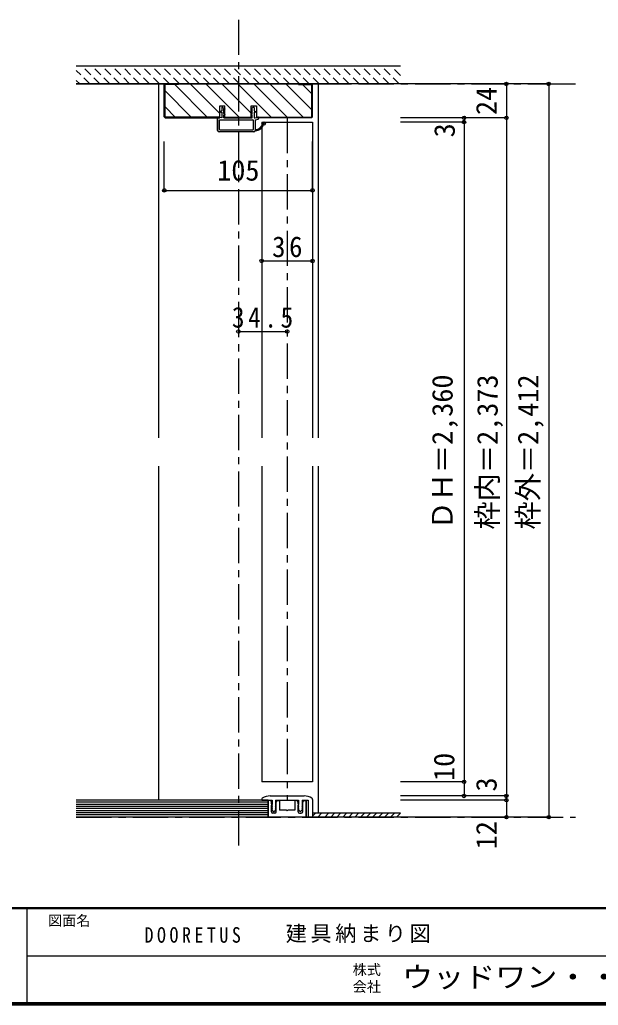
# Model space of a CAD drawing. Units: millimetres at full size, sheet at 1:5. Extents: x -973 to 977, y -718 to 696.
# Drawn here: x -3 to 406, y -701 to -2 of the extents above; entities that cross this region are included whole.
import ezdxf
from ezdxf.enums import TextEntityAlignment as Align

# ---------------------------------------------------------------- set-up
doc = ezdxf.new("R2010")
doc.units = ezdxf.units.MM
doc.header["$LTSCALE"] = 5
doc.header["$PDMODE"] = 32
doc.header["$PDSIZE"] = 2.5
doc.linetypes.add('CHAIN1', pattern=[8, 5, -1, 1, -1])
doc.linetypes.add('DASHED1', pattern=[1.8, 1.2, -0.6])
for name, color, linetype in [('0-0_補助線', 7, 'Continuous'), ('0-1_通り芯', 4, 'CHAIN1'), ('0-3_仕上げ', 7, 'Continuous'), ('0-4_枠', 3, 'Continuous'), ('0-6_扉', 6, 'Continuous'), ('0-7_金物', 7, 'Continuous'), ('0-B_寸法', 4, 'Continuous'), ('0-C_ハッチ', 4, 'DASHED1'), ('F-0_補助線', 7, 'Continuous'), ('F-1_枠', 6, 'Continuous'), ('F-A_文字', 7, 'Continuous')]:
    doc.layers.add(name, color=color, linetype=linetype)
doc.styles.add('ＭＳ ゴシック', font='')
doc.styles.get('ＭＳ ゴシック').set_extended_font_data('MS Gothic')

# ---------------------------------------------------------------- blocks, each defined once
blk = doc.blocks.new('2')
at = {"layer": '0-0_補助線'}
for p, q in [((-9.846, -9.622), (-9.846, 15.078)), ((-8.846, 16.078), (0.354, 16.078)), ((-8.846, 15.878), (0.637, 15.878)), ((-8.446, 14.378), (-8.446, -8.922)), ((-8.146, 14.678), (-1.546, 14.678)), ((-1.246, 14.378), (-1.246, -8.922)), ((0.154, 11.653), (2.154, 11.653)), ((0.154, 11.653), (0.154, -8.497)), ((2.154, 10.953), (2.154, 11.653)), ((3.154, 11.653), (2.512, 10.83)), ((3.154, 11.653), (6.154, 11.653)), ((4.154, 13.753), (4.154, 13.053)), ((5.154, 13.053), (4.512, 13.876)), ((7.154, 13.053), (5.154, 13.053)), ((6.154, 10.953), (6.154, 11.653)), ((7.558, 12.258), (6.516, 10.835)), ((-1.48, -10.622), (-8.846, -10.622)), ((-1.546, -9.222), (-8.146, -9.222)), ((-1.189, -10.85), (-0.732, -12.694)), ((0.354, -12.922), (-0.441, -12.922)), ((0.154, -8.497), (2.154, -8.497)), ((4.154, -9.897), (0.154, -9.897)), ((0.154, -9.897), (0.154, -10.622)), ((0.154, -10.622), (0.645, -12.548)), ((2.154, -7.797), (2.154, -8.497)), ((3.154, -8.497), (2.512, -7.674)), ((3.154, -8.497), (6.154, -8.497)), ((4.154, -10.597), (4.154, -9.897)), ((5.154, -9.897), (4.512, -10.72)), ((7.154, -9.897), (5.154, -9.897)), ((6.154, -7.797), (6.154, -8.497)), ((7.558, -9.101), (6.516, -7.679))]:
    blk.add_line(p, q, dxfattribs=at)
for points in [[(-9.646, 15.078), (-9.646, -9.622), (-9.846, -9.622)], [(4.154, 13.053), (0.154, 13.053), (0.649, 15.723)]]:
    blk.add_lwpolyline(points, dxfattribs=at)
for centre, radius, start, end in [((-8.846, 15.078), 1, 90, 180), ((-8.846, 15.078), 0.8, 90, 180), ((-8.146, 14.378), 0.3, 90, 180), ((-1.546, 14.378), 0.3, 0, 90), ((0.354, 15.778), 0.3, 349.49875, 90), ((2.354, 10.953), 0.2, 180, 322.03043), ((4.354, 13.753), 0.2, 37.96957, 180), ((6.354, 10.953), 0.2, 180, 323.78053), ((7.154, 12.553), 0.5, 323.78053, 90), ((-8.846, -9.622), 1, 180, 270), ((-2.846, -10.72), 6, 179.06153, 259.29815), ((-8.146, -8.922), 0.3, 180, 270), ((-2.846, -10.72), 5.3, 178.93757, 259.29815), ((-1.546, -8.922), 0.3, 270, 0), ((-1.48, -10.922), 0.3, 13.9282, 90), ((-0.441, -12.622), 0.3, 193.9282, 270), ((0.354, -12.622), 0.3, 270, 14.29438), ((2.354, -7.797), 0.2, 37.96957, 180), ((4.354, -10.597), 0.2, 180, 322.03043), ((6.354, -7.797), 0.2, 36.21947, 180), ((7.154, -9.397), 0.5, 270, 36.21947), ((-3.896, -16.272), 0.35, 259.29815, 79.29815)]:
    blk.add_arc(centre, radius, start, end, dxfattribs=at)
blk.add_point((-3.896, -16.622), dxfattribs=at)

msp = doc.modelspace()

# ---------------------------------------------------------------- linework, layer by layer
at = {"layer": '0-1_通り芯'}
for p, q in [((151.51, -2.5), (151.51, -590.892)), ((371.367, -48), (390.367, -48)), ((186.01, -72), (186.01, -555.5)), ((36.653, -567.5), (390.367, -567.5))]:
    msp.add_line(p, q, dxfattribs=at)
at = {"layer": '0-3_仕上げ', "color": 2}
for p, q in [((172.51, -555.5), (36.653, -555.5)), ((172.51, -567.5), (172.51, -555.5)), ((266.367, -567.5), (36.653, -567.5))]:
    msp.add_line(p, q, dxfattribs=at)
at = {"layer": '0-3_仕上げ'}
for p, q in [((172.51, -557), (36.653, -557)), ((172.51, -558.5), (36.653, -558.5)), ((172.51, -560), (36.653, -560)), ((172.51, -561.5), (36.653, -561.5)), ((172.51, -563), (36.653, -563)), ((172.51, -564.5), (36.653, -564.5)), ((204.01, -564.5), (266.367, -564.5)), ((172.51, -566), (36.653, -566))]:
    msp.add_line(p, q, dxfattribs=at)
at = {"layer": '0-4_枠', "color": 4}
for p, q in [((95.01, -48), (95.01, -298.75)), ((208.01, -48), (208.01, -298.75)), ((95.01, -318.75), (95.01, -555.5)), ((208.01, -318.75), (208.01, -564.5))]:
    msp.add_line(p, q, dxfattribs=at)
at = {"layer": '0-4_枠'}
for p, q in [((99.51, -71.086), (99.51, -48.5)), ((109.01, -48.5), (99.51, -48.5)), ((109.01, -48), (109.01, -48.5)), ((194.01, -48.5), (194.01, -48)), ((194.01, -48.5), (203.51, -48.5)), ((203.51, -71.086), (203.51, -48.5)), ((138.26, -63.5), (141.96, -63.5)), ((138.26, -72), (138.26, -63.5)), ((141.96, -72), (141.96, -63.5)), ((160.56, -72), (160.56, -63.5)), ((99.925, -71.5), (99.51, -71.086)), ((99.717, -72), (138.26, -72)), ((138.26, -71.5), (99.925, -71.5)), ((141.96, -71.5), (160.56, -71.5)), ((141.96, -72), (160.56, -72)), ((164.26, -71.5), (203.096, -71.5)), ((203.303, -72), (164.26, -72)), ((203.096, -71.5), (203.51, -71.086))]:
    msp.add_line(p, q, dxfattribs=at)
for points in [[(99.717, -72), (99.01, -71.293), (99.01, -48)], [(203.303, -72), (204.01, -71.293), (204.01, -48)], [(160.56, -63.5), (164.26, -63.5), (164.26, -72)]]:
    msp.add_lwpolyline(points, dxfattribs=at)
at = {"layer": '0-6_扉'}
for p, q in [((168.01, -75), (204.01, -75)), ((168.01, -75), (168.01, -298.75)), ((204.01, -75), (204.01, -298.75)), ((168.01, -318.75), (168.01, -542.5)), ((204.01, -318.75), (204.01, -542.5)), ((204.01, -542.5), (168.01, -542.5))]:
    msp.add_line(p, q, dxfattribs=at)
at = {"layer": '0-7_金物'}
for p, q in [((168.01, -555.017), (168.01, -555.5)), ((168.01, -555.5), (175.36, -555.5)), ((172.51, -567.5), (172.51, -555.8)), ((173.96, -555.8), (172.51, -555.8)), ((172.61, -555.8), (172.61, -567.5)), ((174.01, -552.5), (198.01, -552.5)), ((174.96, -558.05), (174.96, -556.8)), ((174.96, -558.05), (175.167, -558.396)), ((175.153, -558.846), (175.36, -558.5)), ((175.36, -555.5), (175.36, -558.5)), ((177.86, -555.5), (177.86, -558.5)), ((177.86, -555.5), (194.16, -555.5)), ((178.067, -558.846), (177.86, -558.5)), ((178.26, -558.05), (178.053, -558.396)), ((178.26, -558.05), (178.26, -556.8)), ((179.26, -555.8), (180.61, -555.8)), ((180.61, -555.8), (180.61, -562.5)), ((192.76, -555.8), (191.41, -555.8)), ((191.41, -555.8), (191.41, -562.5)), ((193.76, -558.05), (193.76, -556.8)), ((193.76, -558.05), (193.968, -558.396)), ((193.953, -558.846), (194.16, -558.5)), ((194.16, -555.5), (194.16, -558.5)), ((196.66, -555.5), (196.66, -558.5)), ((196.66, -555.5), (201.01, -555.5)), ((196.867, -558.846), (196.66, -558.5)), ((197.06, -558.05), (196.853, -558.396)), ((197.06, -558.05), (197.06, -556.8)), ((198.06, -555.8), (199.51, -555.8)), ((199.41, -555.8), (199.41, -567.5)), ((199.51, -567.5), (199.51, -555.8)), ((201.01, -555.5), (201.01, -567.2)), ((204.01, -555.017), (204.01, -567.2)), ((174.96, -559.05), (175.167, -558.704)), ((174.96, -563.8), (174.96, -559.05)), ((175.153, -559.154), (175.36, -559.5)), ((175.153, -560.346), (175.36, -560)), ((175.153, -560.654), (175.36, -561)), ((175.153, -561.846), (175.36, -561.5)), ((176.244, -563.34), (175.19, -562.204)), ((175.36, -559.5), (175.36, -560)), ((175.36, -561), (175.36, -561.5)), ((177.26, -564.8), (175.96, -564.8)), ((178.03, -562.204), (176.977, -563.34)), ((178.067, -559.154), (177.86, -559.5)), ((177.86, -559.5), (177.86, -560)), ((178.067, -560.346), (177.86, -560)), ((178.067, -560.654), (177.86, -561)), ((177.86, -561), (177.86, -561.5)), ((178.067, -561.846), (177.86, -561.5)), ((178.26, -559.05), (178.053, -558.704)), ((178.26, -563.8), (178.26, -559.05)), ((185.51, -562.5), (180.61, -562.5)), ((186.01, -563), (185.51, -562.5)), ((186.01, -563), (186.51, -562.5)), ((191.41, -562.5), (186.51, -562.5)), ((193.76, -559.05), (193.968, -558.704)), ((193.76, -563.8), (193.76, -559.05)), ((193.953, -559.154), (194.16, -559.5)), ((193.953, -560.346), (194.16, -560)), ((193.953, -560.654), (194.16, -561)), ((193.953, -561.846), (194.16, -561.5)), ((195.044, -563.34), (193.99, -562.204)), ((194.16, -559.5), (194.16, -560)), ((194.16, -561), (194.16, -561.5)), ((194.76, -564.8), (196.06, -564.8)), ((196.83, -562.204), (195.777, -563.34)), ((196.867, -559.154), (196.66, -559.5)), ((196.66, -559.5), (196.66, -560)), ((196.867, -560.346), (196.66, -560)), ((196.867, -560.654), (196.66, -561)), ((196.66, -561), (196.66, -561.5)), ((196.867, -561.846), (196.66, -561.5)), ((197.06, -559.05), (196.853, -558.704)), ((197.06, -563.8), (197.06, -559.05)), ((199.51, -567.5), (172.51, -567.5)), ((201.01, -567.2), (204.01, -567.2))]:
    msp.add_line(p, q, dxfattribs=at)
for centre, radius, start, end in [((169.01, -555.017), 1, 123.74899, 180), ((174.01, -562.5), 10, 90, 123.74899), ((173.96, -556.8), 1, 0, 90), ((174.91, -558.55), 0.3, 329.05368, 30.94635), ((178.31, -558.55), 0.3, 149.05365, 210.94632), ((179.26, -556.8), 1, 90, 180), ((192.76, -556.8), 1, 0, 90), ((193.71, -558.55), 0.3, 329.05368, 30.94635), ((197.11, -558.55), 0.3, 149.05365, 210.94632), ((198.06, -556.8), 1, 90, 180), ((198.01, -562.5), 10, 56.25101, 90), ((203.01, -555.017), 1, 0, 56.25101), ((175.96, -563.8), 1, 180, 270), ((175.41, -559), 0.3, 149.05366, 210.94634), ((175.41, -560.5), 0.3, 149.05366, 210.94634), ((175.41, -562), 0.3, 149.05366, 222.83826), ((176.61, -563), 0.5, 222.83826, 317.16174), ((177.26, -563.8), 1, 270, 0), ((177.81, -562), 0.3, 317.16174, 30.94634), ((177.81, -559), 0.3, 329.05366, 30.94634), ((177.81, -560.5), 0.3, 329.05366, 30.94634), ((194.76, -563.8), 1, 180, 270), ((194.21, -559), 0.3, 149.05366, 210.94634), ((194.21, -560.5), 0.3, 149.05366, 210.94634), ((194.21, -562), 0.3, 149.05366, 222.83826), ((195.41, -563), 0.5, 222.83826, 317.16174), ((196.06, -563.8), 1, 270, 0), ((196.61, -562), 0.3, 317.16174, 30.94634), ((196.61, -559), 0.3, 329.05366, 30.94634), ((196.61, -560.5), 0.3, 329.05366, 30.94634)]:
    msp.add_arc(centre, radius, start, end, dxfattribs=at)
at = {"layer": '0-B_寸法', "color": 2}
for p, q in [((266.367, -35.5), (36.653, -35.5)), ((266.367, -48), (36.653, -48))]:
    msp.add_line(p, q, dxfattribs=at)
at = {"layer": '0-B_寸法', "linetype": 'DASHED1'}
for p, q in [((46.182, -48), (36.653, -38.471)), ((53.253, -48), (40.753, -35.5)), ((60.324, -48), (47.824, -35.5)), ((67.395, -48), (54.895, -35.5)), ((74.466, -48), (61.966, -35.5)), ((81.537, -48), (69.037, -35.5)), ((88.608, -48), (76.108, -35.5)), ((95.679, -48), (83.179, -35.5)), ((102.75, -48), (90.25, -35.5)), ((109.822, -48), (97.322, -35.5)), ((116.893, -48), (104.393, -35.5)), ((123.964, -48), (111.464, -35.5)), ((131.035, -48), (118.535, -35.5)), ((138.106, -48), (125.606, -35.5)), ((145.177, -48), (132.677, -35.5)), ((152.248, -48), (139.748, -35.5)), ((159.319, -48), (146.819, -35.5)), ((166.39, -48), (153.89, -35.5)), ((173.461, -48), (160.961, -35.5)), ((180.532, -48), (168.032, -35.5)), ((187.603, -48), (175.103, -35.5)), ((194.674, -48), (182.174, -35.5)), ((201.745, -48), (189.245, -35.5)), ((208.816, -48), (196.316, -35.5)), ((215.888, -48), (203.388, -35.5)), ((222.959, -48), (210.459, -35.5)), ((230.03, -48), (217.53, -35.5)), ((237.101, -48), (224.601, -35.5)), ((244.172, -48), (231.672, -35.5)), ((251.243, -48), (238.743, -35.5)), ((258.314, -48), (245.814, -35.5)), ((265.385, -48), (252.885, -35.5)), ((266.367, -41.911), (259.956, -35.5)), ((39.111, -48), (36.653, -45.542))]:
    msp.add_line(p, q, dxfattribs=at)
at = {"layer": '0-B_寸法', "linetype": 'CHAIN1'}
msp.add_line((36.653, -48), (390.367, -48), dxfattribs=at)
at = {"layer": '0-B_寸法'}
for p, q in [((60.653, -48), (56.653, -48)), ((89.153, -48), (85.153, -48)), ((99.01, -48), (95.01, -48)), ((204.01, -48), (208.01, -48)), ((222.653, -48), (226.653, -48)), ((371.367, -48), (266.367, -48)), ((341.367, -48), (341.367, -552.5)), ((371.367, -48), (371.367, -567.5)), ((341.367, -72), (266.367, -72)), ((311.367, -75), (266.367, -75)), ((311.367, -72), (311.367, -552.5)), ((99.01, -123.422), (99.01, -88.9)), ((168.01, -173.422), (204.01, -173.422)), ((151.51, -223.422), (186.01, -223.422)), ((311.367, -542.5), (266.367, -542.5)), ((341.367, -552.5), (266.367, -552.5)), ((341.367, -555.5), (266.367, -555.5)), ((341.367, -555.5), (266.367, -555.5)), ((341.367, -555.5), (341.367, -552.5)), ((341.367, -555.5), (341.367, -567.5)), ((371.367, -567.5), (266.367, -567.5))]:
    msp.add_line(p, q, dxfattribs=at)
at = {"layer": '0-B_寸法', "color": 3}
for p, q in [((60.653, -48), (222.653, -48)), ((204.01, -48), (99.01, -48))]:
    msp.add_line(p, q, dxfattribs=at)
at = {"layer": '0-B_寸法'}
msp.add_lwpolyline([(99.01, -123.422), (204.01, -123.422), (204.01, -88.9)], dxfattribs=at)
at = {"layer": '0-B_寸法', "color": 7}
for p in [(341.367, -48), (371.367, -48), (311.367, -72), (311.367, -75), (341.367, -72), (99.01, -123.422), (204.01, -123.422), (168.01, -173.422), (204.01, -173.422), (151.51, -223.422), (186.01, -223.422), (311.367, -542.5), (311.367, -552.5), (341.367, -552.5), (341.367, -555.5), (341.367, -567.5), (371.367, -567.5)]:
    msp.add_point(p, dxfattribs=at)
at = {"layer": '0-C_ハッチ', "linetype": 'Continuous'}
for p, q in [((106.412, -48.5), (129.412, -71.5)), ((117.226, -48), (138.26, -69.034)), ((128.54, -48), (152.04, -71.5)), ((139.853, -48), (160.56, -68.707)), ((151.168, -48), (174.667, -71.5)), ((162.481, -48), (185.981, -71.5)), ((173.795, -48), (197.295, -71.5)), ((185.108, -48), (203.51, -66.402)), ((196.922, -48.5), (203.51, -55.088)), ((99.51, -52.912), (118.099, -71.5)), ((99.51, -64.225), (106.785, -71.5)), ((204.01, -566.911), (206.421, -564.5)), ((207.664, -567.5), (210.664, -564.5)), ((212.664, -567.5), (215.664, -564.5)), ((216.906, -567.5), (219.906, -564.5)), ((221.149, -567.5), (224.149, -564.5)), ((225.392, -567.5), (228.392, -564.5)), ((229.634, -567.5), (232.634, -564.5)), ((233.877, -567.5), (236.877, -564.5)), ((238.12, -567.5), (241.12, -564.5)), ((242.362, -567.5), (245.362, -564.5)), ((246.605, -567.5), (249.605, -564.5)), ((250.848, -567.5), (253.848, -564.5)), ((255.09, -567.5), (258.09, -564.5)), ((259.333, -567.5), (262.333, -564.5)), ((263.575, -567.5), (266.367, -564.708))]:
    msp.add_line(p, q, dxfattribs=at)
at = {"layer": 'F-1_枠'}
for p, q in [((976.653, -631.667), (-973.347, -631.667)), ((976.653, -632.5), (-973.347, -632.5)), ((1.653, -632.5), (1.653, -699.167)), ((1.653, -665.833), (974.986, -665.834)), ((976.653, -699.167), (-973.347, -699.167)), ((976.653, -700), (-973.347, -700)), ((976.653, -700.833), (-973.347, -700.833))]:
    msp.add_line(p, q, dxfattribs=at)

# ---------------------------------------------------------------- block references
at = {"layer": '0-0_補助線', "rotation": 90}
msp.add_blockref('2', (152.838, -72.154), dxfattribs=at)

# ---------------------------------------------------------------- texts
at = {"layer": '0-B_寸法', "color": 7, "style": 'ＭＳ ゴシック'}
for s, p in [('24', (338.867, -70)), ('3', (309.204, -85.885)), ('ＤＨ＝2,360', (307.677, -363.75)), ('枠内＝2,373', (339.597, -363.75)), ('枠外＝2,412', (368.428, -363.75)), ('10', (308.867, -541.875)), ('3', (338.867, -549.347)), ('12', (338.867, -590.279))]:
    msp.add_text(s, height=14.66, rotation=90, dxfattribs=at).set_placement(p, align=Align.BOTTOM_LEFT)
msp.add_text('105', height=14.66, dxfattribs=at).set_placement((136.51, -120.922), align=Align.BOTTOM_LEFT)
at = {"layer": '0-B_寸法', "color": 7, "char_height": 14.66, "attachment_point": 7, "style": 'ＭＳ ゴシック'}
for s, insert in [('\\T1.27;\\W0.95;36', (175.385, -170.922)), ('\\T1.28;\\W0.9;34.5', (146.885, -220.922))]:
    msp.add_mtext(s, dxfattribs=dict(at, insert=insert))
at = {"layer": 'F-0_補助線', "char_height": 11, "attachment_point": 7, "style": 'ＭＳ ゴシック'}
for s, insert in [('\\T1.39;\\W0.85;DOORETUS', (84.986, -656.667)), ('\\T1.17;建具納まり図', (184.986, -656.667))]:
    msp.add_mtext(s, dxfattribs=dict(at, insert=insert))
at = {"layer": 'F-A_文字', "style": 'ＭＳ ゴシック'}
for s, p in [('図面名', (16.653, -646.667)), ('株式', (232.486, -681.5)), ('会社', (232.486, -693.5))]:
    msp.add_text(s, height=7.331, dxfattribs=at).set_placement(p, align=Align.BOTTOM_LEFT)
at = {"layer": 'F-A_文字', "style": 'ＭＳ ゴシック', "width": 1.1}
msp.add_text('ウッドワン・・・', height=14.66, dxfattribs=at).set_placement((267.486, -692.5), align=Align.BOTTOM_LEFT)

doc.saveas('drawing.dxf')
